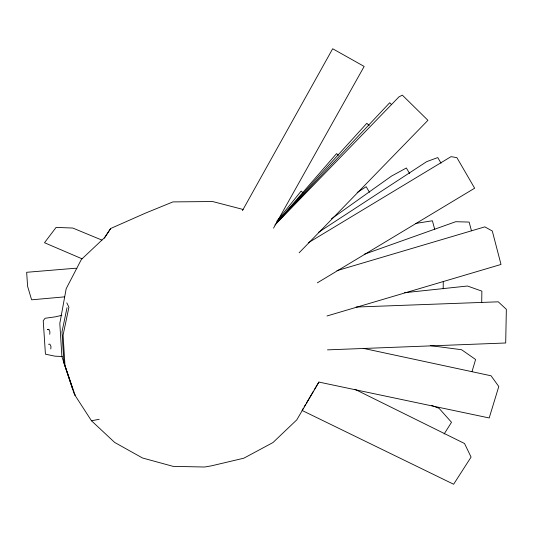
<?xml version="1.0" encoding="UTF-8"?>
<svg xmlns="http://www.w3.org/2000/svg" width="533" height="533" viewBox="0 0 533 533"><rect width="100%" height="100%" fill="white"/><g stroke="black" fill="none" stroke-linecap="round" stroke-linejoin="round"><path stroke-width="0.8" d="M443.203 288.786L443.256 281.524M481.705 302.657L481.879 291.138L467.488 286.021L404.567 292.704M49.729 334.284L49.935 331.799L48.809 329.467L47.484 329.627L49.016 329.294M50.788 348.955L50.988 346.49L49.869 344.158L48.543 344.285M67.031 307.708L62.001 331.786L63.96 363.133L72.661 389.163M472.065 371.394L475.609 359.495L461.591 349.735L430.244 345.604M242.402 210.682L332.679 48.75L364.159 66.438L273.536 228.131M363.226 348.342L491.046 375.785L498.788 386.498L489.201 417.959L318.887 382.074L296.774 419.871L272.943 442.57L243.834 458.193L211.421 465.849L204.579 467.015L173.098 466.362L142.504 457.987L114.708 442.47L91.483 420.784L74.334 394.267M302.478 409.737L303.317 408.318M304.163 406.899L305.422 404.774M306.262 403.354L313.417 391.295M314.257 389.876L318.887 382.074M444.122 434.009L451.518 422.303L439.085 408.345L431.364 405.34M104.301 238.198L110.671 228.497L145.376 213.16L172.945 201.9L212.614 201.534L243.101 209.462M110.671 228.497L104.695 237.485L81.376 259.444L66.199 288.666L59.816 323.444L61.895 356.544L74.14 393.687M276.807 221.262L301.158 191.061L302.904 192.753M277.08 222.141L336.563 153.597L338.308 155.296M276.347 222.941L366.837 123.29L369.189 125.588M276.474 223.074L389.69 102.762L391.462 104.495M274.921 224.973L398.957 96.873L402.335 95.134L427.926 120.318L299.14 252.789M331.486 218.783L391.542 176.07L406.353 167.995L409.65 173.598M318.381 232.395L426.68 161.646L437.76 157.568L441.044 163.205M357.163 192.506L366.184 186.723L369.469 192.253M308.314 242.768L451.031 156.655L456.894 157.635L474.643 188.209L317.375 282.816M364.226 254.274L455.735 221.708L469.147 222.081L471.452 230.802M336.956 270.651L484.837 226.865L492.299 231.022L501.013 264.455L326.995 315.976M61.835 315.309L55.472 316.815L45.072 318.274L43.233 320.733L45.432 354.172L55.052 356.191L62.441 356.477M91.483 420.784L99.198 419.291M415.527 223.46L432.396 220.769L434.755 229.51M64.553 296.868L31.614 299.812L27.616 286.401L26.65 272.296L75.26 268.259L76.879 268.465M327.462 349.861L505.697 342.992L506.35 309.32L498.268 301.818L356.117 307.048M101.936 240.103L72.768 228.037L56.092 227.411L44.499 242.735L81.989 258.778M302.058 410.443L453.623 484.25L471.079 457.087L464.529 443.516L354.931 389.303M74.693 394.567L75.12 395.22L64.973 365.465L63.081 335.11L68.917 307.215L66.805 302.857"/></g></svg>
